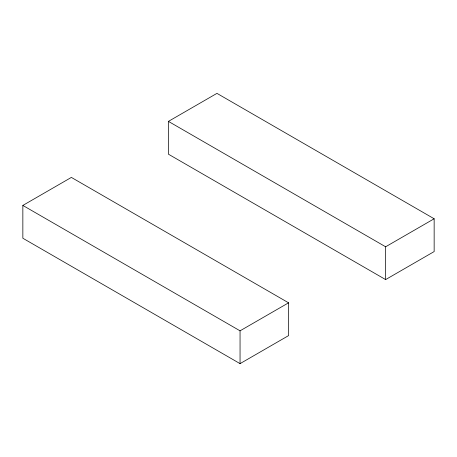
<?xml version="1.0" encoding="UTF-8"?>
<svg xmlns="http://www.w3.org/2000/svg" width="457" height="457" viewBox="0 0 457 457"><rect width="100%" height="100%" fill="white"/><g stroke="black" fill="none" stroke-linecap="round" stroke-linejoin="round"><path stroke-width="0.69" d="M22.85 205.427L71.372 177.413L288.578 302.814L288.578 335.615L240.051 363.635L22.85 238.234L22.85 205.427L240.051 330.828L288.578 302.814M168.422 121.385L216.949 93.365L434.15 218.766L434.15 251.573L385.628 279.587L168.422 154.186L168.422 121.385L385.628 246.786L434.15 218.766M385.628 246.786L385.628 279.587M240.051 330.828L240.051 363.635"/></g></svg>
